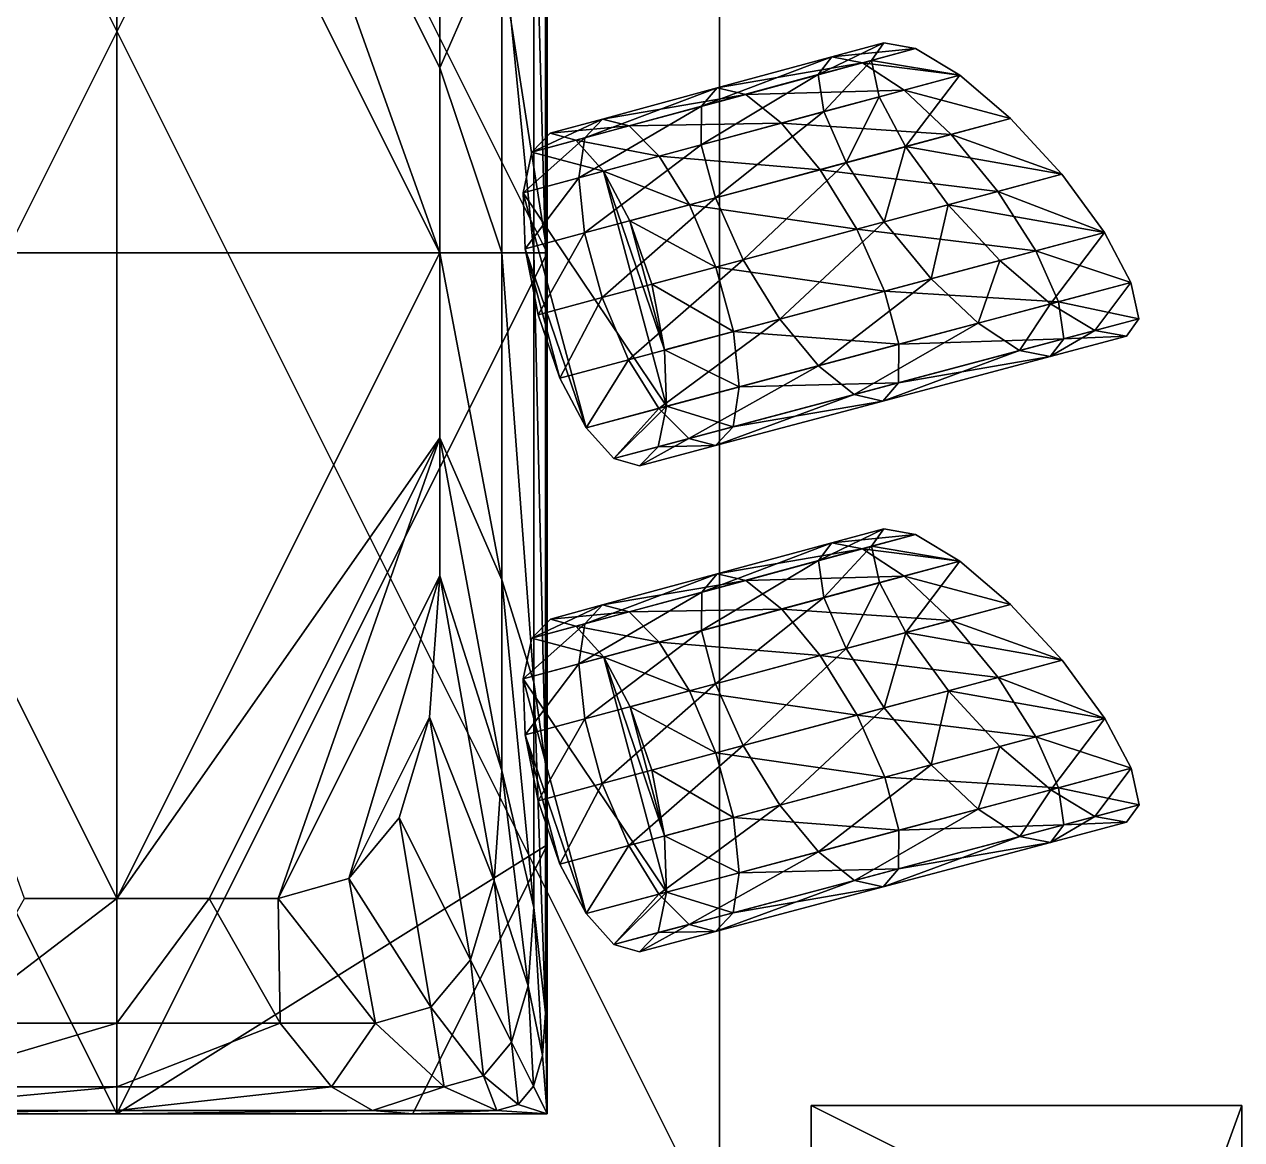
# Model space of a CAD drawing. Header units: metres. Extents: x -2 to 2, y -1.21 to 5.7.
# Drawn here: x 0.586 to 1.999, y 1.123 to 2.419 of the extents above; entities that cross this region are included whole.
import ezdxf

# ---------------------------------------------------------------- set-up
doc = ezdxf.new("R2010")
doc.units = ezdxf.units.M

msp = doc.modelspace()

# ---------------------------------------------------------------- linework, layer by layer
at = {"layer": 'Cube 1'}
for points in [[(-0.007, 3.8106, 0.4847), (1.393, 1.0106, 0.4847), (-0.007, 1.0106, 0.4847)], [(-0.007, 3.8106, 0.4847), (1.393, 3.8106, 0.4847), (1.393, 1.0106, 0.4847)], [(-0.007, 1.0106, -0.4953), (1.393, 3.8106, -0.4953), (-0.007, 3.8106, -0.4953)], [(-0.007, 1.0106, -0.4953), (1.393, 1.0106, -0.4953), (1.393, 3.8106, -0.4953)], [(1.393, 1.0106, 0.4847), (1.393, 3.8106, -0.4953), (1.393, 1.0106, -0.4953)], [(1.393, 1.0106, 0.4847), (1.393, 3.8106, 0.4847), (1.393, 3.8106, -0.4953)]]:
    msp.add_3dface(points, dxfattribs=at)
at = {"layer": 'Loft 1'}
for points in [[(0.693, 3.1532, 0.1957), (0.193, 2.8407, 0.1957), (0.193, 2.1532, 0.1957)], [(0.693, 3.1532, 0.1957), (0.193, 2.1532, 0.1957), (0.693, 1.1532, 0.1957)], [(1.0367, 3.1532, 0.1957), (0.693, 3.1532, 0.1957), (1.193, 2.1532, 0.1957)], [(0.693, 3.1532, 0.1957), (0.693, 1.1532, 0.1957), (1.193, 2.1532, 0.1957)], [(1.193, 2.8407, 0.1957), (1.0367, 3.1532, 0.1957), (1.193, 2.1532, 0.1957)], [(0.693, 2.9032, 0.6957), (0.318, 2.3681, 0.6957), (0.5856, 2.9032, 0.6957)], [(0.318, 2.1532, 0.6957), (0.318, 2.3681, 0.6957), (0.693, 2.9032, 0.6957)], [(1.068, 2.1532, 0.6957), (0.318, 2.1532, 0.6957), (0.693, 2.9032, 0.6957)], [(0.8004, 2.9032, 0.6957), (1.068, 2.1532, 0.6957), (0.693, 2.9032, 0.6957)], [(0.8004, 2.9032, 0.6957), (1.068, 2.5282, 0.6957), (1.068, 2.3681, 0.6957)], [(1.068, 2.3681, 0.6957), (1.068, 2.1532, 0.6957), (0.8004, 2.9032, 0.6957)], [(1.193, 2.1532, 0.1957), (1.191, 2.7471, 0.4057), (1.193, 2.8407, 0.1957)], [(1.191, 2.1532, 0.4057), (1.1774, 2.6519, 0.5473), (1.191, 2.7471, 0.4057)], [(1.193, 2.1532, 0.1957), (1.191, 2.1532, 0.4057), (1.191, 2.7471, 0.4057)], [(1.1774, 2.1532, 0.5473), (1.1403, 2.5329, 0.6381), (1.1774, 2.6519, 0.5473)], [(1.191, 2.1532, 0.4057), (1.1774, 2.1532, 0.5473), (1.1774, 2.6519, 0.5473)], [(1.1403, 2.5329, 0.6381), (1.068, 2.3681, 0.6957), (1.068, 2.5282, 0.6957)], [(1.1403, 2.1532, 0.6381), (1.068, 2.3681, 0.6957), (1.1403, 2.5329, 0.6381)], [(1.1774, 2.1532, 0.5473), (1.1403, 2.1532, 0.6381), (1.1403, 2.5329, 0.6381)], [(1.1403, 2.1532, 0.6381), (1.068, 2.1532, 0.6957), (1.068, 2.3681, 0.6957)], [(0.3492, 1.1532, 0.1957), (0.693, 1.1532, 0.1957), (0.193, 2.1532, 0.1957)], [(0.693, 1.4032, 0.6957), (0.5856, 1.4032, 0.6957), (0.318, 2.1532, 0.6957)], [(0.318, 2.1532, 0.6957), (1.068, 2.1532, 0.6957), (0.693, 1.4032, 0.6957)], [(0.693, 1.1532, 0.1957), (1.193, 1.4657, 0.1957), (1.193, 2.1532, 0.1957)], [(1.068, 1.9384, 0.6957), (0.693, 1.4032, 0.6957), (1.068, 2.1532, 0.6957)], [(1.1403, 1.7735, 0.6381), (1.068, 2.1532, 0.6957), (1.1403, 2.1532, 0.6381)], [(1.1403, 1.7735, 0.6381), (1.068, 1.9384, 0.6957), (1.068, 2.1532, 0.6957)], [(1.1774, 1.6545, 0.5473), (1.1403, 2.1532, 0.6381), (1.1774, 2.1532, 0.5473)], [(1.1774, 1.6545, 0.5473), (1.1403, 1.7735, 0.6381), (1.1403, 2.1532, 0.6381)], [(1.191, 1.5593, 0.4057), (1.1774, 2.1532, 0.5473), (1.191, 2.1532, 0.4057)], [(1.191, 1.5593, 0.4057), (1.1774, 1.6545, 0.5473), (1.1774, 2.1532, 0.5473)], [(1.193, 1.4657, 0.1957), (1.191, 2.1532, 0.4057), (1.193, 2.1532, 0.1957)], [(1.193, 1.4657, 0.1957), (1.191, 1.5593, 0.4057), (1.191, 2.1532, 0.4057)], [(0.693, 1.4032, 0.6957), (1.068, 1.9384, 0.6957), (0.8004, 1.4032, 0.6957)], [(1.068, 1.9384, 0.6957), (0.8805, 1.4032, 0.6957), (0.8004, 1.4032, 0.6957)], [(1.068, 1.9384, 0.6957), (1.068, 1.7782, 0.6957), (0.8805, 1.4032, 0.6957)], [(1.1403, 1.552, 0.6381), (1.068, 1.9384, 0.6957), (1.1403, 1.7735, 0.6381)], [(1.1403, 1.552, 0.6381), (1.068, 1.7782, 0.6957), (1.068, 1.9384, 0.6957)], [(1.068, 1.7782, 0.6957), (0.9625, 1.4266, 0.6957), (0.8805, 1.4032, 0.6957)], [(1.068, 1.7782, 0.6957), (1.0563, 1.6141, 0.6957), (0.9625, 1.4266, 0.6957)], [(1.1311, 1.4237, 0.6381), (1.0563, 1.6141, 0.6957), (1.068, 1.7782, 0.6957)], [(1.1311, 1.4237, 0.6381), (1.068, 1.7782, 0.6957), (1.1403, 1.552, 0.6381)], [(1.1774, 1.3931, 0.5473), (1.1403, 1.7735, 0.6381), (1.1774, 1.6545, 0.5473)], [(1.1774, 1.3931, 0.5473), (1.1403, 1.552, 0.6381), (1.1403, 1.7735, 0.6381)], [(1.191, 1.2705, 0.4057), (1.1774, 1.6545, 0.5473), (1.191, 1.5593, 0.4057)], [(1.191, 1.2705, 0.4057), (1.1774, 1.3931, 0.5473), (1.1774, 1.6545, 0.5473)], [(1.0563, 1.6141, 0.6957), (1.0211, 1.497, 0.6957), (0.9625, 1.4266, 0.6957)], [(1.1036, 1.332, 0.6381), (1.0211, 1.497, 0.6957), (1.0563, 1.6141, 0.6957)], [(1.1036, 1.332, 0.6381), (1.0563, 1.6141, 0.6957), (1.1311, 1.4237, 0.6381)], [(1.193, 1.1532, 0.1957), (1.191, 1.5593, 0.4057), (1.193, 1.4657, 0.1957)], [(1.193, 1.1532, 0.1957), (1.191, 1.2705, 0.4057), (1.191, 1.5593, 0.4057)], [(1.1709, 1.3018, 0.5473), (1.1311, 1.4237, 0.6381), (1.1403, 1.552, 0.6381)], [(1.1709, 1.3018, 0.5473), (1.1403, 1.552, 0.6381), (1.1774, 1.3931, 0.5473)], [(1.0578, 1.277, 0.6381), (0.9625, 1.4266, 0.6957), (1.0211, 1.497, 0.6957)], [(1.0578, 1.277, 0.6381), (1.0211, 1.497, 0.6957), (1.1036, 1.332, 0.6381)], [(1.193, 1.4657, 0.1957), (0.693, 1.1532, 0.1957), (1.0367, 1.1532, 0.1957)], [(1.193, 1.1532, 0.1957), (1.193, 1.4657, 0.1957), (1.0367, 1.1532, 0.1957)], [(0.9936, 1.2587, 0.6381), (0.8805, 1.4032, 0.6957), (0.9625, 1.4266, 0.6957)], [(0.9936, 1.2587, 0.6381), (0.9625, 1.4266, 0.6957), (1.0578, 1.277, 0.6381)], [(1.1513, 1.2366, 0.5473), (1.1036, 1.332, 0.6381), (1.1311, 1.4237, 0.6381)], [(1.1513, 1.2366, 0.5473), (1.1311, 1.4237, 0.6381), (1.1709, 1.3018, 0.5473)], [(0.5031, 1.2587, 0.6381), (0.693, 1.4032, 0.6957), (0.693, 1.2587, 0.6381)], [(0.5031, 1.2587, 0.6381), (0.5856, 1.4032, 0.6957), (0.693, 1.4032, 0.6957)], [(0.693, 1.2587, 0.6381), (0.8004, 1.4032, 0.6957), (0.8829, 1.2587, 0.6381)], [(0.693, 1.2587, 0.6381), (0.693, 1.4032, 0.6957), (0.8004, 1.4032, 0.6957)], [(0.8829, 1.2587, 0.6381), (0.8004, 1.4032, 0.6957), (0.8805, 1.4032, 0.6957)], [(0.8829, 1.2587, 0.6381), (0.8805, 1.4032, 0.6957), (0.9936, 1.2587, 0.6381)], [(1.1875, 1.2209, 0.4057), (1.1709, 1.3018, 0.5473), (1.1774, 1.3931, 0.5473)], [(1.1875, 1.2209, 0.4057), (1.1774, 1.3931, 0.5473), (1.191, 1.2705, 0.4057)], [(1.1187, 1.1975, 0.5473), (1.0578, 1.277, 0.6381), (1.1036, 1.332, 0.6381)], [(1.1187, 1.1975, 0.5473), (1.1036, 1.332, 0.6381), (1.1513, 1.2366, 0.5473)], [(1.1769, 1.1855, 0.4057), (1.1513, 1.2366, 0.5473), (1.1709, 1.3018, 0.5473)], [(1.1769, 1.1855, 0.4057), (1.1709, 1.3018, 0.5473), (1.1875, 1.2209, 0.4057)], [(1.0731, 1.1845, 0.5473), (0.9936, 1.2587, 0.6381), (1.0578, 1.277, 0.6381)], [(1.0731, 1.1845, 0.5473), (1.0578, 1.277, 0.6381), (1.1187, 1.1975, 0.5473)], [(0.4437, 1.1845, 0.5473), (0.693, 1.2587, 0.6381), (0.693, 1.1845, 0.5473)], [(0.4437, 1.1845, 0.5473), (0.5031, 1.2587, 0.6381), (0.693, 1.2587, 0.6381)], [(0.693, 1.1845, 0.5473), (0.8829, 1.2587, 0.6381), (0.9423, 1.1845, 0.5473)], [(0.693, 1.1845, 0.5473), (0.693, 1.2587, 0.6381), (0.8829, 1.2587, 0.6381)], [(0.9423, 1.1845, 0.5473), (0.8829, 1.2587, 0.6381), (0.9936, 1.2587, 0.6381)], [(0.9423, 1.1845, 0.5473), (0.9936, 1.2587, 0.6381), (1.0731, 1.1845, 0.5473)], [(1.193, 1.1532, 0.1957), (1.1875, 1.2209, 0.4057), (1.191, 1.2705, 0.4057)], [(1.193, 1.1532, 0.1957), (1.191, 1.2705, 0.4057), (1.193, 1.1532, 0.1957)], [(1.1592, 1.1642, 0.4057), (1.1187, 1.1975, 0.5473), (1.1513, 1.2366, 0.5473)], [(1.1592, 1.1642, 0.4057), (1.1513, 1.2366, 0.5473), (1.1769, 1.1855, 0.4057)], [(1.193, 1.1532, 0.1957), (1.1769, 1.1855, 0.4057), (1.1875, 1.2209, 0.4057)], [(1.193, 1.1532, 0.1957), (1.1875, 1.2209, 0.4057), (1.193, 1.1532, 0.1957)], [(1.1343, 1.1571, 0.4057), (1.0731, 1.1845, 0.5473), (1.1187, 1.1975, 0.5473)], [(1.1343, 1.1571, 0.4057), (1.1187, 1.1975, 0.5473), (1.1592, 1.1642, 0.4057)], [(0.3961, 1.1571, 0.4057), (0.693, 1.1845, 0.5473), (0.693, 1.1571, 0.4057)], [(0.3961, 1.1571, 0.4057), (0.4437, 1.1845, 0.5473), (0.693, 1.1845, 0.5473)], [(0.693, 1.1571, 0.4057), (0.9423, 1.1845, 0.5473), (0.9899, 1.1571, 0.4057)], [(0.693, 1.1571, 0.4057), (0.693, 1.1845, 0.5473), (0.9423, 1.1845, 0.5473)], [(0.9899, 1.1571, 0.4057), (0.9423, 1.1845, 0.5473), (1.0731, 1.1845, 0.5473)], [(0.9899, 1.1571, 0.4057), (1.0731, 1.1845, 0.5473), (1.1343, 1.1571, 0.4057)], [(1.193, 1.1532, 0.1957), (1.1592, 1.1642, 0.4057), (1.1769, 1.1855, 0.4057)], [(1.193, 1.1532, 0.1957), (1.1769, 1.1855, 0.4057), (1.193, 1.1532, 0.1957)], [(1.193, 1.1532, 0.1957), (1.1343, 1.1571, 0.4057), (1.1592, 1.1642, 0.4057)], [(1.193, 1.1532, 0.1957), (1.1592, 1.1642, 0.4057), (1.193, 1.1532, 0.1957)], [(0.3492, 1.1532, 0.1957), (0.693, 1.1571, 0.4057), (0.693, 1.1532, 0.1957)], [(0.3492, 1.1532, 0.1957), (0.3961, 1.1571, 0.4057), (0.693, 1.1571, 0.4057)], [(0.693, 1.1532, 0.1957), (0.9899, 1.1571, 0.4057), (1.0367, 1.1532, 0.1957)], [(0.693, 1.1532, 0.1957), (0.693, 1.1571, 0.4057), (0.9899, 1.1571, 0.4057)], [(1.0367, 1.1532, 0.1957), (0.9899, 1.1571, 0.4057), (1.1343, 1.1571, 0.4057)], [(1.0367, 1.1532, 0.1957), (1.1343, 1.1571, 0.4057), (1.193, 1.1532, 0.1957)]]:
    msp.add_3dface(points, dxfattribs=at)
at = {"layer": 'Prism 2'}
for points in [[(1.9995, 1.163, -0.497), (1.4995, -0.212, -0.497), (1.9995, -0.212, -0.497)], [(1.9995, 1.163, -0.497), (1.4995, 1.163, -0.497), (1.4995, -0.212, -0.497)], [(1.9995, 0.913, 0.553), (1.4995, 1.163, -0.497), (1.9995, 1.163, -0.497)], [(1.9995, 0.913, 0.553), (1.4995, 0.913, 0.553), (1.4995, 1.163, -0.497)], [(1.4995, 0.913, 0.553), (1.4995, 0.538, 0.553), (1.4995, 1.163, -0.497)], [(1.4995, 0.163, 0.103), (1.4995, 1.163, -0.497), (1.4995, 0.538, 0.553)], [(1.4995, 1.163, -0.497), (1.4995, 0.163, 0.103), (1.4995, -0.212, -0.497)], [(1.9995, 1.163, -0.497), (1.9995, -0.212, -0.497), (1.9995, 0.163, 0.103)], [(1.9995, 0.913, 0.553), (1.9995, 1.163, -0.497), (1.9995, 0.538, 0.553)], [(1.9995, 0.163, 0.103), (1.9995, 0.538, 0.553), (1.9995, 1.163, -0.497)]]:
    msp.add_3dface(points, dxfattribs=at)
at = {"layer": 'Tapered Cylinder'}
for points in [[(1.584, 1.8328, -0.031), (1.5079, 1.7958, -0.0834), (1.5695, 1.8125, -0.1066)], [(1.584, 1.8328, -0.031), (1.5235, 1.8164, -0.0082), (1.5079, 1.7958, -0.0834)], [(1.6208, 1.8263, 0.0393), (1.5235, 1.8164, -0.0082), (1.584, 1.8328, -0.031)], [(1.6208, 1.8263, 0.0393), (1.5592, 1.8096, 0.0626), (1.5235, 1.8164, -0.0082)], [(1.6721, 1.7953, 0.0919), (1.5592, 1.8096, 0.0626), (1.6208, 1.8263, 0.0393)], [(1.5695, 1.8125, -0.1066), (1.6208, 1.8263, 0.0393), (1.584, 1.8328, -0.031)], [(1.6721, 1.7953, 0.0919), (1.6208, 1.8263, 0.0393), (1.5695, 1.8125, -0.1066)], [(1.5235, 1.8164, -0.0082), (1.3723, 1.7592, -0.0323), (1.5079, 1.7958, -0.0834)], [(1.5235, 1.8164, -0.0082), (1.3903, 1.7804, 0.042), (1.3723, 1.7592, -0.0323)], [(1.5592, 1.8096, 0.0626), (1.3903, 1.7804, 0.042), (1.5235, 1.8164, -0.0082)], [(1.5695, 1.8125, -0.1066), (1.5079, 1.7958, -0.0834), (1.5141, 1.7528, -0.1492)], [(1.5695, 1.8125, -0.1066), (1.5141, 1.7528, -0.1492), (1.5788, 1.7703, -0.1736)], [(1.5788, 1.7703, -0.1736), (1.6721, 1.7953, 0.0919), (1.5695, 1.8125, -0.1066)], [(1.5079, 1.7958, -0.0834), (1.3719, 1.7145, -0.0956), (1.5141, 1.7528, -0.1492)], [(1.5079, 1.7958, -0.0834), (1.3723, 1.7592, -0.0323), (1.3719, 1.7145, -0.0956)], [(1.5592, 1.8096, 0.0626), (1.4236, 1.7729, 0.1137), (1.3903, 1.7804, 0.042)], [(1.6075, 1.7778, 0.1163), (1.4236, 1.7729, 0.1137), (1.5592, 1.8096, 0.0626)], [(1.6721, 1.7953, 0.0919), (1.6075, 1.7778, 0.1163), (1.5592, 1.8096, 0.0626)], [(1.5788, 1.7703, -0.1736), (1.6093, 1.7123, -0.2246), (1.6721, 1.7953, 0.0919)], [(1.7311, 1.7449, 0.1216), (1.6075, 1.7778, 0.1163), (1.6721, 1.7953, 0.0919)], [(1.6093, 1.7123, -0.2246), (1.7311, 1.7449, 0.1216), (1.6721, 1.7953, 0.0919)], [(1.3903, 1.7804, 0.042), (1.2367, 1.7225, 0.0189), (1.3723, 1.7592, -0.0323)], [(1.3903, 1.7804, 0.042), (1.2571, 1.7443, 0.0923), (1.2367, 1.7225, 0.0189)], [(1.4236, 1.7729, 0.1137), (1.2571, 1.7443, 0.0923), (1.3903, 1.7804, 0.042)], [(1.4236, 1.7729, 0.1137), (1.288, 1.7362, 0.1648), (1.2571, 1.7443, 0.0923)], [(1.4653, 1.7395, 0.1699), (1.288, 1.7362, 0.1648), (1.4236, 1.7729, 0.1137)], [(1.6075, 1.7778, 0.1163), (1.4653, 1.7395, 0.1699), (1.4236, 1.7729, 0.1137)], [(1.662, 1.7263, 0.1477), (1.4653, 1.7395, 0.1699), (1.6075, 1.7778, 0.1163)], [(1.5788, 1.7703, -0.1736), (1.5141, 1.7528, -0.1492), (1.5403, 1.6937, -0.1986)], [(1.5788, 1.7703, -0.1736), (1.5403, 1.6937, -0.1986), (1.6093, 1.7123, -0.2246)], [(1.7311, 1.7449, 0.1216), (1.662, 1.7263, 0.1477), (1.6075, 1.7778, 0.1163)], [(1.3723, 1.7592, -0.0323), (1.2298, 1.6761, -0.042), (1.3719, 1.7145, -0.0956)], [(1.3723, 1.7592, -0.0323), (1.2367, 1.7225, 0.0189), (1.2298, 1.6761, -0.042)], [(1.2571, 1.7443, 0.0923), (1.175, 1.7058, 0.0421), (1.2367, 1.7225, 0.0189)], [(1.2571, 1.7443, 0.0923), (1.1966, 1.7279, 0.1151), (1.175, 1.7058, 0.0421)], [(1.288, 1.7362, 0.1648), (1.1966, 1.7279, 0.1151), (1.2571, 1.7443, 0.0923)], [(1.4653, 1.7395, 0.1699), (1.3231, 1.7011, 0.2235), (1.288, 1.7362, 0.1648)], [(1.5101, 1.6855, 0.2049), (1.3231, 1.7011, 0.2235), (1.4653, 1.7395, 0.1699)], [(1.5141, 1.7528, -0.1492), (1.3719, 1.7145, -0.0956), (1.3884, 1.6529, -0.1413)], [(1.5141, 1.7528, -0.1492), (1.3884, 1.6529, -0.1413), (1.5403, 1.6937, -0.1986)], [(1.662, 1.7263, 0.1477), (1.5101, 1.6855, 0.2049), (1.4653, 1.7395, 0.1699)], [(1.7311, 1.7449, 0.1216), (1.6093, 1.7123, -0.2246), (1.791, 1.6801, 0.1235)], [(1.791, 1.6801, 0.1235), (1.662, 1.7263, 0.1477), (1.7311, 1.7449, 0.1216)], [(1.175, 1.7058, 0.0421), (1.1966, 1.7279, 0.1151), (1.2263, 1.7196, 0.1881)], [(1.288, 1.7362, 0.1648), (1.2263, 1.7196, 0.1881), (1.1966, 1.7279, 0.1151)], [(1.3231, 1.7011, 0.2235), (1.2263, 1.7196, 0.1881), (1.288, 1.7362, 0.1648)], [(1.7165, 1.6602, 0.1515), (1.5101, 1.6855, 0.2049), (1.662, 1.7263, 0.1477)], [(1.791, 1.6801, 0.1235), (1.7165, 1.6602, 0.1515), (1.662, 1.7263, 0.1477)], [(1.2367, 1.7225, 0.0189), (1.1651, 1.6587, -0.0176), (1.2298, 1.6761, -0.042)], [(1.2367, 1.7225, 0.0189), (1.175, 1.7058, 0.0421), (1.1651, 1.6587, -0.0176)], [(1.2585, 1.6837, 0.2478), (1.175, 1.7058, 0.0421), (1.2263, 1.7196, 0.1881)], [(1.3231, 1.7011, 0.2235), (1.2585, 1.6837, 0.2478), (1.2263, 1.7196, 0.1881)], [(1.3719, 1.7145, -0.0956), (1.2298, 1.6761, -0.042), (1.2365, 1.612, -0.084)], [(1.3719, 1.7145, -0.0956), (1.2365, 1.612, -0.084), (1.3884, 1.6529, -0.1413)], [(1.6093, 1.7123, -0.2246), (1.5403, 1.6937, -0.1986), (1.5844, 1.6248, -0.2244)], [(1.6093, 1.7123, -0.2246), (1.5844, 1.6248, -0.2244), (1.6588, 1.6447, -0.2524)], [(1.6093, 1.7123, -0.2246), (1.6588, 1.6447, -0.2524), (1.791, 1.6801, 0.1235)], [(1.1651, 1.6587, -0.0176), (1.175, 1.7058, 0.0421), (1.2585, 1.6837, 0.2478)], [(1.3582, 1.6446, 0.2622), (1.2585, 1.6837, 0.2478), (1.3231, 1.7011, 0.2235)], [(1.5101, 1.6855, 0.2049), (1.3582, 1.6446, 0.2622), (1.3231, 1.7011, 0.2235)], [(1.2585, 1.6837, 0.2478), (1.3316, 1.4108, 0.2478), (1.1651, 1.6587, -0.0176)], [(1.3582, 1.6446, 0.2622), (1.2891, 1.6261, 0.2882), (1.2585, 1.6837, 0.2478)], [(1.3293, 1.476, 0.2882), (1.2585, 1.6837, 0.2478), (1.2891, 1.6261, 0.2882)], [(1.3293, 1.476, 0.2882), (1.3316, 1.4108, 0.2478), (1.2585, 1.6837, 0.2478)], [(1.5527, 1.6163, 0.2133), (1.3582, 1.6446, 0.2622), (1.5101, 1.6855, 0.2049)], [(1.5403, 1.6937, -0.1986), (1.3884, 1.6529, -0.1413), (1.4206, 1.5809, -0.1626)], [(1.5403, 1.6937, -0.1986), (1.4206, 1.5809, -0.1626), (1.5844, 1.6248, -0.2244)], [(1.7165, 1.6602, 0.1515), (1.5527, 1.6163, 0.2133), (1.5101, 1.6855, 0.2049)], [(1.2298, 1.6761, -0.042), (1.1651, 1.6587, -0.0176), (1.1674, 1.5934, -0.058)], [(1.2298, 1.6761, -0.042), (1.1674, 1.5934, -0.058), (1.2365, 1.612, -0.084)], [(1.791, 1.6801, 0.1235), (1.6588, 1.6447, -0.2524), (1.8404, 1.6126, 0.0956)], [(1.8404, 1.6126, 0.0956), (1.7165, 1.6602, 0.1515), (1.791, 1.6801, 0.1235)], [(1.1674, 1.5934, -0.058), (1.1651, 1.6587, -0.0176), (1.2383, 1.3858, -0.0176)], [(1.1651, 1.6587, -0.0176), (1.3316, 1.4108, 0.2478), (1.2383, 1.3858, -0.0176)], [(1.7606, 1.5912, 0.1257), (1.5527, 1.6163, 0.2133), (1.7165, 1.6602, 0.1515)], [(1.8404, 1.6126, 0.0956), (1.7606, 1.5912, 0.1257), (1.7165, 1.6602, 0.1515)], [(1.3884, 1.6529, -0.1413), (1.2365, 1.612, -0.084), (1.2567, 1.537, -0.1009)], [(1.3884, 1.6529, -0.1413), (1.2567, 1.537, -0.1009), (1.4206, 1.5809, -0.1626)], [(1.3889, 1.5724, 0.275), (1.2891, 1.6261, 0.2882), (1.3582, 1.6446, 0.2622)], [(1.5527, 1.6163, 0.2133), (1.3889, 1.5724, 0.275), (1.3582, 1.6446, 0.2622)], [(1.6588, 1.6447, -0.2524), (1.5844, 1.6248, -0.2244), (1.6389, 1.5586, -0.2205)], [(1.6588, 1.6447, -0.2524), (1.6389, 1.5586, -0.2205), (1.7187, 1.58, -0.2506)], [(1.7187, 1.58, -0.2506), (1.8404, 1.6126, 0.0956), (1.6588, 1.6447, -0.2524)], [(1.3889, 1.5724, 0.275), (1.3144, 1.5524, 0.303), (1.2891, 1.6261, 0.2882)], [(1.2891, 1.6261, 0.2882), (1.3144, 1.5524, 0.303), (1.3293, 1.476, 0.2882)], [(1.2365, 1.612, -0.084), (1.1674, 1.5934, -0.058), (1.1823, 1.517, -0.0728)], [(1.2365, 1.612, -0.084), (1.1823, 1.517, -0.0728), (1.2567, 1.537, -0.1009)], [(1.5849, 1.5443, 0.1919), (1.3889, 1.5724, 0.275), (1.5527, 1.6163, 0.2133)], [(1.5844, 1.6248, -0.2244), (1.4206, 1.5809, -0.1626), (1.4632, 1.5117, -0.1543)], [(1.5844, 1.6248, -0.2244), (1.4632, 1.5117, -0.1543), (1.6389, 1.5586, -0.2205)], [(1.7606, 1.5912, 0.1257), (1.5849, 1.5443, 0.1919), (1.5527, 1.6163, 0.2133)], [(1.7777, 1.5296, -0.2208), (1.8404, 1.6126, 0.0956), (1.7187, 1.58, -0.2506)], [(1.871, 1.5546, 0.0446), (1.7606, 1.5912, 0.1257), (1.8404, 1.6126, 0.0956)], [(1.871, 1.5546, 0.0446), (1.8404, 1.6126, 0.0956), (1.7777, 1.5296, -0.2208)], [(1.2076, 1.4434, -0.058), (1.1823, 1.517, -0.0728), (1.1674, 1.5934, -0.058)], [(1.2076, 1.4434, -0.058), (1.1674, 1.5934, -0.058), (1.2383, 1.3858, -0.0176)], [(1.7867, 1.5321, 0.0764), (1.5849, 1.5443, 0.1919), (1.7606, 1.5912, 0.1257)], [(1.871, 1.5546, 0.0446), (1.7867, 1.5321, 0.0764), (1.7606, 1.5912, 0.1257)], [(1.4206, 1.5809, -0.1626), (1.2567, 1.537, -0.1009), (1.2875, 1.4648, -0.0881)], [(1.4206, 1.5809, -0.1626), (1.2875, 1.4648, -0.0881), (1.4632, 1.5117, -0.1543)], [(1.4092, 1.4974, 0.2581), (1.3144, 1.5524, 0.303), (1.3889, 1.5724, 0.275)], [(1.5849, 1.5443, 0.1919), (1.4092, 1.4974, 0.2581), (1.3889, 1.5724, 0.275)], [(1.7187, 1.58, -0.2506), (1.6389, 1.5586, -0.2205), (1.6934, 1.5071, -0.1891)], [(1.7187, 1.58, -0.2506), (1.6934, 1.5071, -0.1891), (1.7777, 1.5296, -0.2208)], [(1.6389, 1.5586, -0.2205), (1.4632, 1.5117, -0.1543), (1.508, 1.4577, -0.1192)], [(1.6389, 1.5586, -0.2205), (1.508, 1.4577, -0.1192), (1.6934, 1.5071, -0.1891)], [(1.4092, 1.4974, 0.2581), (1.3293, 1.476, 0.2882), (1.3144, 1.5524, 0.303)], [(1.6013, 1.4827, 0.1462), (1.4092, 1.4974, 0.2581), (1.5849, 1.5443, 0.1919)], [(1.7867, 1.5321, 0.0764), (1.6013, 1.4827, 0.1462), (1.5849, 1.5443, 0.1919)], [(1.7777, 1.5296, -0.2208), (1.829, 1.4986, -0.1683), (1.871, 1.5546, 0.0446)], [(1.8803, 1.5123, -0.0223), (1.7867, 1.5321, 0.0764), (1.871, 1.5546, 0.0446)], [(1.829, 1.4986, -0.1683), (1.8803, 1.5123, -0.0223), (1.871, 1.5546, 0.0446)], [(1.2567, 1.537, -0.1009), (1.1823, 1.517, -0.0728), (1.2076, 1.4434, -0.058)], [(1.2567, 1.537, -0.1009), (1.2076, 1.4434, -0.058), (1.2875, 1.4648, -0.0881)], [(1.793, 1.4891, 0.0106), (1.6013, 1.4827, 0.1462), (1.7867, 1.5321, 0.0764)], [(1.7777, 1.5296, -0.2208), (1.6934, 1.5071, -0.1891), (1.7417, 1.4754, -0.1354)], [(1.7777, 1.5296, -0.2208), (1.7417, 1.4754, -0.1354), (1.829, 1.4986, -0.1683)], [(1.8803, 1.5123, -0.0223), (1.793, 1.4891, 0.0106), (1.7867, 1.5321, 0.0764)], [(1.4632, 1.5117, -0.1543), (1.2875, 1.4648, -0.0881), (1.3225, 1.4083, -0.0494)], [(1.4632, 1.5117, -0.1543), (1.3225, 1.4083, -0.0494), (1.508, 1.4577, -0.1192)], [(1.6934, 1.5071, -0.1891), (1.508, 1.4577, -0.1192), (1.5497, 1.4243, -0.0631)], [(1.6934, 1.5071, -0.1891), (1.5497, 1.4243, -0.0631), (1.7417, 1.4754, -0.1354)], [(1.8657, 1.492, -0.0979), (1.793, 1.4891, 0.0106), (1.8803, 1.5123, -0.0223)], [(1.8803, 1.5123, -0.0223), (1.829, 1.4986, -0.1683), (1.8657, 1.492, -0.0979)], [(1.4159, 1.4333, 0.2161), (1.3293, 1.476, 0.2882), (1.4092, 1.4974, 0.2581)], [(1.6013, 1.4827, 0.1462), (1.4159, 1.4333, 0.2161), (1.4092, 1.4974, 0.2581)], [(1.793, 1.4891, 0.0106), (1.601, 1.438, 0.0829), (1.6013, 1.4827, 0.1462)], [(1.7774, 1.4685, -0.0646), (1.601, 1.438, 0.0829), (1.793, 1.4891, 0.0106)], [(1.829, 1.4986, -0.1683), (1.7417, 1.4754, -0.1354), (1.7774, 1.4685, -0.0646)], [(1.829, 1.4986, -0.1683), (1.7774, 1.4685, -0.0646), (1.8657, 1.492, -0.0979)], [(1.8657, 1.492, -0.0979), (1.7774, 1.4685, -0.0646), (1.793, 1.4891, 0.0106)], [(1.4159, 1.4333, 0.2161), (1.3316, 1.4108, 0.2478), (1.3293, 1.476, 0.2882)], [(1.601, 1.438, 0.0829), (1.4159, 1.4333, 0.2161), (1.6013, 1.4827, 0.1462)], [(1.7417, 1.4754, -0.1354), (1.5497, 1.4243, -0.0631), (1.5829, 1.4168, 0.0086)], [(1.7417, 1.4754, -0.1354), (1.5829, 1.4168, 0.0086), (1.7774, 1.4685, -0.0646)], [(1.2875, 1.4648, -0.0881), (1.2076, 1.4434, -0.058), (1.2383, 1.3858, -0.0176)], [(1.2875, 1.4648, -0.0881), (1.2383, 1.3858, -0.0176), (1.3225, 1.4083, -0.0494)], [(1.508, 1.4577, -0.1192), (1.3225, 1.4083, -0.0494), (1.3577, 1.3732, 0.0092)], [(1.508, 1.4577, -0.1192), (1.3577, 1.3732, 0.0092), (1.5497, 1.4243, -0.0631)], [(1.7774, 1.4685, -0.0646), (1.5829, 1.4168, 0.0086), (1.601, 1.438, 0.0829)], [(1.409, 1.3869, 0.1552), (1.3316, 1.4108, 0.2478), (1.4159, 1.4333, 0.2161)], [(1.601, 1.438, 0.0829), (1.409, 1.3869, 0.1552), (1.4159, 1.4333, 0.2161)], [(1.5829, 1.4168, 0.0086), (1.409, 1.3869, 0.1552), (1.601, 1.438, 0.0829)], [(1.5497, 1.4243, -0.0631), (1.3577, 1.3732, 0.0092), (1.3885, 1.3651, 0.0818)], [(1.5497, 1.4243, -0.0631), (1.3885, 1.3651, 0.0818), (1.5829, 1.4168, 0.0086)], [(1.5829, 1.4168, 0.0086), (1.3885, 1.3651, 0.0818), (1.409, 1.3869, 0.1552)], [(1.2383, 1.3858, -0.0176), (1.3316, 1.4108, 0.2478), (1.2704, 1.3499, 0.0421)], [(1.3225, 1.4083, -0.0494), (1.2383, 1.3858, -0.0176), (1.2704, 1.3499, 0.0421)], [(1.2704, 1.3499, 0.0421), (1.3316, 1.4108, 0.2478), (1.3217, 1.3637, 0.1881)], [(1.3225, 1.4083, -0.0494), (1.2704, 1.3499, 0.0421), (1.3577, 1.3732, 0.0092)], [(1.409, 1.3869, 0.1552), (1.3217, 1.3637, 0.1881), (1.3316, 1.4108, 0.2478)], [(1.3885, 1.3651, 0.0818), (1.3217, 1.3637, 0.1881), (1.409, 1.3869, 0.1552)], [(1.3577, 1.3732, 0.0092), (1.2704, 1.3499, 0.0421), (1.3001, 1.3416, 0.1151)], [(1.3577, 1.3732, 0.0092), (1.3001, 1.3416, 0.1151), (1.3885, 1.3651, 0.0818)], [(1.3217, 1.3637, 0.1881), (1.3001, 1.3416, 0.1151), (1.2704, 1.3499, 0.0421)], [(1.3885, 1.3651, 0.0818), (1.3001, 1.3416, 0.1151), (1.3217, 1.3637, 0.1881)]]:
    msp.add_3dface(points, dxfattribs=at)
at = {"layer": 'Tapered Cylinder 1'}
for points in [[(1.5839, 2.3973, -0.031), (1.5077, 2.3603, -0.0834), (1.5694, 2.3769, -0.1066)], [(1.5839, 2.3973, -0.031), (1.5234, 2.3809, -0.0082), (1.5077, 2.3603, -0.0834)], [(1.6207, 2.3907, 0.0393), (1.5234, 2.3809, -0.0082), (1.5839, 2.3973, -0.031)], [(1.6207, 2.3907, 0.0393), (1.5591, 2.374, 0.0626), (1.5234, 2.3809, -0.0082)], [(1.672, 2.3597, 0.0919), (1.5591, 2.374, 0.0626), (1.6207, 2.3907, 0.0393)], [(1.5694, 2.3769, -0.1066), (1.6207, 2.3907, 0.0393), (1.5839, 2.3973, -0.031)], [(1.672, 2.3597, 0.0919), (1.6207, 2.3907, 0.0393), (1.5694, 2.3769, -0.1066)], [(1.5234, 2.3809, -0.0082), (1.3721, 2.3236, -0.0323), (1.5077, 2.3603, -0.0834)], [(1.5234, 2.3809, -0.0082), (1.3902, 2.3448, 0.042), (1.3721, 2.3236, -0.0323)], [(1.5591, 2.374, 0.0626), (1.3902, 2.3448, 0.042), (1.5234, 2.3809, -0.0082)], [(1.5694, 2.3769, -0.1066), (1.5077, 2.3603, -0.0834), (1.514, 2.3173, -0.1492)], [(1.5694, 2.3769, -0.1066), (1.514, 2.3173, -0.1492), (1.5786, 2.3347, -0.1736)], [(1.5786, 2.3347, -0.1736), (1.672, 2.3597, 0.0919), (1.5694, 2.3769, -0.1066)], [(1.5591, 2.374, 0.0626), (1.4235, 2.3373, 0.1137), (1.3902, 2.3448, 0.042)], [(1.6073, 2.3423, 0.1163), (1.4235, 2.3373, 0.1137), (1.5591, 2.374, 0.0626)], [(1.672, 2.3597, 0.0919), (1.6073, 2.3423, 0.1163), (1.5591, 2.374, 0.0626)], [(1.5077, 2.3603, -0.0834), (1.3718, 2.2789, -0.0956), (1.514, 2.3173, -0.1492)], [(1.5077, 2.3603, -0.0834), (1.3721, 2.3236, -0.0323), (1.3718, 2.2789, -0.0956)], [(1.5786, 2.3347, -0.1736), (1.6092, 2.2767, -0.2246), (1.672, 2.3597, 0.0919)], [(1.7309, 2.3093, 0.1216), (1.6073, 2.3423, 0.1163), (1.672, 2.3597, 0.0919)], [(1.6092, 2.2767, -0.2246), (1.7309, 2.3093, 0.1216), (1.672, 2.3597, 0.0919)], [(1.3902, 2.3448, 0.042), (1.2365, 2.2869, 0.0189), (1.3721, 2.3236, -0.0323)], [(1.3902, 2.3448, 0.042), (1.257, 2.3087, 0.0923), (1.2365, 2.2869, 0.0189)], [(1.4235, 2.3373, 0.1137), (1.257, 2.3087, 0.0923), (1.3902, 2.3448, 0.042)], [(1.4235, 2.3373, 0.1137), (1.2879, 2.3007, 0.1648), (1.257, 2.3087, 0.0923)], [(1.4652, 2.3039, 0.1699), (1.2879, 2.3007, 0.1648), (1.4235, 2.3373, 0.1137)], [(1.6073, 2.3423, 0.1163), (1.4652, 2.3039, 0.1699), (1.4235, 2.3373, 0.1137)], [(1.6619, 2.2908, 0.1477), (1.4652, 2.3039, 0.1699), (1.6073, 2.3423, 0.1163)], [(1.5786, 2.3347, -0.1736), (1.514, 2.3173, -0.1492), (1.5402, 2.2581, -0.1986)], [(1.5786, 2.3347, -0.1736), (1.5402, 2.2581, -0.1986), (1.6092, 2.2767, -0.2246)], [(1.7309, 2.3093, 0.1216), (1.6619, 2.2908, 0.1477), (1.6073, 2.3423, 0.1163)], [(1.3721, 2.3236, -0.0323), (1.2296, 2.2405, -0.042), (1.3718, 2.2789, -0.0956)], [(1.3721, 2.3236, -0.0323), (1.2365, 2.2869, 0.0189), (1.2296, 2.2405, -0.042)], [(1.257, 2.3087, 0.0923), (1.1749, 2.2702, 0.0421), (1.2365, 2.2869, 0.0189)], [(1.257, 2.3087, 0.0923), (1.1965, 2.2924, 0.1151), (1.1749, 2.2702, 0.0421)], [(1.2879, 2.3007, 0.1648), (1.1965, 2.2924, 0.1151), (1.257, 2.3087, 0.0923)], [(1.514, 2.3173, -0.1492), (1.3718, 2.2789, -0.0956), (1.3883, 2.2173, -0.1413)], [(1.514, 2.3173, -0.1492), (1.3883, 2.2173, -0.1413), (1.5402, 2.2581, -0.1986)], [(1.7309, 2.3093, 0.1216), (1.6092, 2.2767, -0.2246), (1.7908, 2.2446, 0.1235)], [(1.7908, 2.2446, 0.1235), (1.6619, 2.2908, 0.1477), (1.7309, 2.3093, 0.1216)], [(1.1749, 2.2702, 0.0421), (1.1965, 2.2924, 0.1151), (1.2262, 2.284, 0.1881)], [(1.2879, 2.3007, 0.1648), (1.2262, 2.284, 0.1881), (1.1965, 2.2924, 0.1151)], [(1.323, 2.2655, 0.2235), (1.2262, 2.284, 0.1881), (1.2879, 2.3007, 0.1648)], [(1.4652, 2.3039, 0.1699), (1.323, 2.2655, 0.2235), (1.2879, 2.3007, 0.1648)], [(1.51, 2.2499, 0.2049), (1.323, 2.2655, 0.2235), (1.4652, 2.3039, 0.1699)], [(1.6619, 2.2908, 0.1477), (1.51, 2.2499, 0.2049), (1.4652, 2.3039, 0.1699)], [(1.7164, 2.2246, 0.1515), (1.51, 2.2499, 0.2049), (1.6619, 2.2908, 0.1477)], [(1.7908, 2.2446, 0.1235), (1.7164, 2.2246, 0.1515), (1.6619, 2.2908, 0.1477)], [(1.2365, 2.2869, 0.0189), (1.165, 2.2231, -0.0176), (1.2296, 2.2405, -0.042)], [(1.2365, 2.2869, 0.0189), (1.1749, 2.2702, 0.0421), (1.165, 2.2231, -0.0176)], [(1.2583, 2.2481, 0.2478), (1.1749, 2.2702, 0.0421), (1.2262, 2.284, 0.1881)], [(1.323, 2.2655, 0.2235), (1.2583, 2.2481, 0.2478), (1.2262, 2.284, 0.1881)], [(1.3718, 2.2789, -0.0956), (1.2296, 2.2405, -0.042), (1.2363, 2.1764, -0.084)], [(1.3718, 2.2789, -0.0956), (1.2363, 2.1764, -0.084), (1.3883, 2.2173, -0.1413)], [(1.6092, 2.2767, -0.2246), (1.5402, 2.2581, -0.1986), (1.5842, 2.1892, -0.2244)], [(1.6092, 2.2767, -0.2246), (1.5842, 2.1892, -0.2244), (1.6587, 2.2092, -0.2524)], [(1.6092, 2.2767, -0.2246), (1.6587, 2.2092, -0.2524), (1.7908, 2.2446, 0.1235)], [(1.165, 2.2231, -0.0176), (1.1749, 2.2702, 0.0421), (1.2583, 2.2481, 0.2478)], [(1.3581, 2.2091, 0.2622), (1.2583, 2.2481, 0.2478), (1.323, 2.2655, 0.2235)], [(1.51, 2.2499, 0.2049), (1.3581, 2.2091, 0.2622), (1.323, 2.2655, 0.2235)], [(1.2583, 2.2481, 0.2478), (1.3315, 1.9752, 0.2478), (1.165, 2.2231, -0.0176)], [(1.3581, 2.2091, 0.2622), (1.289, 2.1905, 0.2882), (1.2583, 2.2481, 0.2478)], [(1.3292, 2.0405, 0.2882), (1.2583, 2.2481, 0.2478), (1.289, 2.1905, 0.2882)], [(1.3292, 2.0405, 0.2882), (1.3315, 1.9752, 0.2478), (1.2583, 2.2481, 0.2478)], [(1.5526, 2.1807, 0.2133), (1.3581, 2.2091, 0.2622), (1.51, 2.2499, 0.2049)], [(1.5402, 2.2581, -0.1986), (1.3883, 2.2173, -0.1413), (1.4204, 2.1453, -0.1626)], [(1.5402, 2.2581, -0.1986), (1.4204, 2.1453, -0.1626), (1.5842, 2.1892, -0.2244)], [(1.7164, 2.2246, 0.1515), (1.5526, 2.1807, 0.2133), (1.51, 2.2499, 0.2049)], [(1.2296, 2.2405, -0.042), (1.165, 2.2231, -0.0176), (1.1673, 2.1579, -0.058)], [(1.2296, 2.2405, -0.042), (1.1673, 2.1579, -0.058), (1.2363, 2.1764, -0.084)], [(1.7908, 2.2446, 0.1235), (1.6587, 2.2092, -0.2524), (1.8403, 2.177, 0.0956)], [(1.8403, 2.177, 0.0956), (1.7164, 2.2246, 0.1515), (1.7908, 2.2446, 0.1235)], [(1.1673, 2.1579, -0.058), (1.165, 2.2231, -0.0176), (1.2381, 1.9502, -0.0176)], [(1.165, 2.2231, -0.0176), (1.3315, 1.9752, 0.2478), (1.2381, 1.9502, -0.0176)], [(1.7605, 2.1557, 0.1257), (1.5526, 2.1807, 0.2133), (1.7164, 2.2246, 0.1515)], [(1.8403, 2.177, 0.0956), (1.7605, 2.1557, 0.1257), (1.7164, 2.2246, 0.1515)], [(1.3883, 2.2173, -0.1413), (1.2363, 2.1764, -0.084), (1.2566, 2.1014, -0.1009)], [(1.3883, 2.2173, -0.1413), (1.2566, 2.1014, -0.1009), (1.4204, 2.1453, -0.1626)], [(1.3888, 2.1368, 0.275), (1.289, 2.1905, 0.2882), (1.3581, 2.2091, 0.2622)], [(1.5526, 2.1807, 0.2133), (1.3888, 2.1368, 0.275), (1.3581, 2.2091, 0.2622)], [(1.6587, 2.2092, -0.2524), (1.5842, 2.1892, -0.2244), (1.6387, 2.123, -0.2205)], [(1.6587, 2.2092, -0.2524), (1.6387, 2.123, -0.2205), (1.7186, 2.1444, -0.2506)], [(1.7186, 2.1444, -0.2506), (1.8403, 2.177, 0.0956), (1.6587, 2.2092, -0.2524)], [(1.3888, 2.1368, 0.275), (1.3143, 2.1169, 0.303), (1.289, 2.1905, 0.2882)], [(1.289, 2.1905, 0.2882), (1.3143, 2.1169, 0.303), (1.3292, 2.0405, 0.2882)], [(1.5848, 2.1087, 0.1919), (1.3888, 2.1368, 0.275), (1.5526, 2.1807, 0.2133)], [(1.5842, 2.1892, -0.2244), (1.4204, 2.1453, -0.1626), (1.463, 2.0761, -0.1543)], [(1.5842, 2.1892, -0.2244), (1.463, 2.0761, -0.1543), (1.6387, 2.123, -0.2205)], [(1.7605, 2.1557, 0.1257), (1.5848, 2.1087, 0.1919), (1.5526, 2.1807, 0.2133)], [(1.2363, 2.1764, -0.084), (1.1673, 2.1579, -0.058), (1.1822, 2.0815, -0.0728)], [(1.2363, 2.1764, -0.084), (1.1822, 2.0815, -0.0728), (1.2566, 2.1014, -0.1009)], [(1.7776, 2.094, -0.2208), (1.8403, 2.177, 0.0956), (1.7186, 2.1444, -0.2506)], [(1.8709, 2.119, 0.0446), (1.7605, 2.1557, 0.1257), (1.8403, 2.177, 0.0956)], [(1.8709, 2.119, 0.0446), (1.8403, 2.177, 0.0956), (1.7776, 2.094, -0.2208)], [(1.2075, 2.0079, -0.058), (1.1822, 2.0815, -0.0728), (1.1673, 2.1579, -0.058)], [(1.2075, 2.0079, -0.058), (1.1673, 2.1579, -0.058), (1.2381, 1.9502, -0.0176)], [(1.7866, 2.0965, 0.0764), (1.5848, 2.1087, 0.1919), (1.7605, 2.1557, 0.1257)], [(1.8709, 2.119, 0.0446), (1.7866, 2.0965, 0.0764), (1.7605, 2.1557, 0.1257)], [(1.4204, 2.1453, -0.1626), (1.2566, 2.1014, -0.1009), (1.2873, 2.0292, -0.0881)], [(1.4204, 2.1453, -0.1626), (1.2873, 2.0292, -0.0881), (1.463, 2.0761, -0.1543)], [(1.4091, 2.0618, 0.2581), (1.3143, 2.1169, 0.303), (1.3888, 2.1368, 0.275)], [(1.5848, 2.1087, 0.1919), (1.4091, 2.0618, 0.2581), (1.3888, 2.1368, 0.275)], [(1.7186, 2.1444, -0.2506), (1.6387, 2.123, -0.2205), (1.6933, 2.0715, -0.1891)], [(1.7186, 2.1444, -0.2506), (1.6933, 2.0715, -0.1891), (1.7776, 2.094, -0.2208)], [(1.6387, 2.123, -0.2205), (1.463, 2.0761, -0.1543), (1.5079, 2.0221, -0.1192)], [(1.6387, 2.123, -0.2205), (1.5079, 2.0221, -0.1192), (1.6933, 2.0715, -0.1891)], [(1.4091, 2.0618, 0.2581), (1.3292, 2.0405, 0.2882), (1.3143, 2.1169, 0.303)], [(1.6012, 2.0471, 0.1462), (1.4091, 2.0618, 0.2581), (1.5848, 2.1087, 0.1919)], [(1.7866, 2.0965, 0.0764), (1.6012, 2.0471, 0.1462), (1.5848, 2.1087, 0.1919)], [(1.7776, 2.094, -0.2208), (1.8288, 2.063, -0.1683), (1.8709, 2.119, 0.0446)], [(1.8802, 2.0768, -0.0223), (1.7866, 2.0965, 0.0764), (1.8709, 2.119, 0.0446)], [(1.8288, 2.063, -0.1683), (1.8802, 2.0768, -0.0223), (1.8709, 2.119, 0.0446)], [(1.2566, 2.1014, -0.1009), (1.1822, 2.0815, -0.0728), (1.2075, 2.0079, -0.058)], [(1.2566, 2.1014, -0.1009), (1.2075, 2.0079, -0.058), (1.2873, 2.0292, -0.0881)], [(1.7929, 2.0535, 0.0106), (1.6012, 2.0471, 0.1462), (1.7866, 2.0965, 0.0764)], [(1.7776, 2.094, -0.2208), (1.6933, 2.0715, -0.1891), (1.7416, 2.0398, -0.1354)], [(1.7776, 2.094, -0.2208), (1.7416, 2.0398, -0.1354), (1.8288, 2.063, -0.1683)], [(1.8802, 2.0768, -0.0223), (1.7929, 2.0535, 0.0106), (1.7866, 2.0965, 0.0764)], [(1.463, 2.0761, -0.1543), (1.2873, 2.0292, -0.0881), (1.3224, 1.9727, -0.0494)], [(1.463, 2.0761, -0.1543), (1.3224, 1.9727, -0.0494), (1.5079, 2.0221, -0.1192)], [(1.6933, 2.0715, -0.1891), (1.5079, 2.0221, -0.1192), (1.5496, 1.9887, -0.0631)], [(1.6933, 2.0715, -0.1891), (1.5496, 1.9887, -0.0631), (1.7416, 2.0398, -0.1354)], [(1.8656, 2.0564, -0.0979), (1.7929, 2.0535, 0.0106), (1.8802, 2.0768, -0.0223)], [(1.8802, 2.0768, -0.0223), (1.8288, 2.063, -0.1683), (1.8656, 2.0564, -0.0979)], [(1.4157, 1.9977, 0.2161), (1.3292, 2.0405, 0.2882), (1.4091, 2.0618, 0.2581)], [(1.6012, 2.0471, 0.1462), (1.4157, 1.9977, 0.2161), (1.4091, 2.0618, 0.2581)], [(1.7929, 2.0535, 0.0106), (1.6009, 2.0024, 0.0829), (1.6012, 2.0471, 0.1462)], [(1.7772, 2.0329, -0.0646), (1.6009, 2.0024, 0.0829), (1.7929, 2.0535, 0.0106)], [(1.8288, 2.063, -0.1683), (1.7416, 2.0398, -0.1354), (1.7772, 2.0329, -0.0646)], [(1.8288, 2.063, -0.1683), (1.7772, 2.0329, -0.0646), (1.8656, 2.0564, -0.0979)], [(1.8656, 2.0564, -0.0979), (1.7772, 2.0329, -0.0646), (1.7929, 2.0535, 0.0106)], [(1.4157, 1.9977, 0.2161), (1.3315, 1.9752, 0.2478), (1.3292, 2.0405, 0.2882)], [(1.6009, 2.0024, 0.0829), (1.4157, 1.9977, 0.2161), (1.6012, 2.0471, 0.1462)], [(1.7416, 2.0398, -0.1354), (1.5496, 1.9887, -0.0631), (1.5828, 1.9812, 0.0086)], [(1.7416, 2.0398, -0.1354), (1.5828, 1.9812, 0.0086), (1.7772, 2.0329, -0.0646)], [(1.2873, 2.0292, -0.0881), (1.2075, 2.0079, -0.058), (1.2381, 1.9502, -0.0176)], [(1.2873, 2.0292, -0.0881), (1.2381, 1.9502, -0.0176), (1.3224, 1.9727, -0.0494)], [(1.5079, 2.0221, -0.1192), (1.3224, 1.9727, -0.0494), (1.3575, 1.9376, 0.0092)], [(1.5079, 2.0221, -0.1192), (1.3575, 1.9376, 0.0092), (1.5496, 1.9887, -0.0631)], [(1.7772, 2.0329, -0.0646), (1.5828, 1.9812, 0.0086), (1.6009, 2.0024, 0.0829)], [(1.4089, 1.9513, 0.1552), (1.3315, 1.9752, 0.2478), (1.4157, 1.9977, 0.2161)], [(1.6009, 2.0024, 0.0829), (1.4089, 1.9513, 0.1552), (1.4157, 1.9977, 0.2161)], [(1.5828, 1.9812, 0.0086), (1.4089, 1.9513, 0.1552), (1.6009, 2.0024, 0.0829)], [(1.5496, 1.9887, -0.0631), (1.3575, 1.9376, 0.0092), (1.3884, 1.9295, 0.0818)], [(1.5496, 1.9887, -0.0631), (1.3884, 1.9295, 0.0818), (1.5828, 1.9812, 0.0086)], [(1.5828, 1.9812, 0.0086), (1.3884, 1.9295, 0.0818), (1.4089, 1.9513, 0.1552)], [(1.2381, 1.9502, -0.0176), (1.3315, 1.9752, 0.2478), (1.2703, 1.9144, 0.0421)], [(1.3224, 1.9727, -0.0494), (1.2381, 1.9502, -0.0176), (1.2703, 1.9144, 0.0421)], [(1.2703, 1.9144, 0.0421), (1.3315, 1.9752, 0.2478), (1.3216, 1.9281, 0.1881)], [(1.3224, 1.9727, -0.0494), (1.2703, 1.9144, 0.0421), (1.3575, 1.9376, 0.0092)], [(1.4089, 1.9513, 0.1552), (1.3216, 1.9281, 0.1881), (1.3315, 1.9752, 0.2478)], [(1.3884, 1.9295, 0.0818), (1.3216, 1.9281, 0.1881), (1.4089, 1.9513, 0.1552)], [(1.3575, 1.9376, 0.0092), (1.2703, 1.9144, 0.0421), (1.3, 1.906, 0.1151)], [(1.3575, 1.9376, 0.0092), (1.3, 1.906, 0.1151), (1.3884, 1.9295, 0.0818)], [(1.3216, 1.9281, 0.1881), (1.3, 1.906, 0.1151), (1.2703, 1.9144, 0.0421)], [(1.3884, 1.9295, 0.0818), (1.3, 1.906, 0.1151), (1.3216, 1.9281, 0.1881)]]:
    msp.add_3dface(points, dxfattribs=at)

doc.saveas('drawing.dxf')
